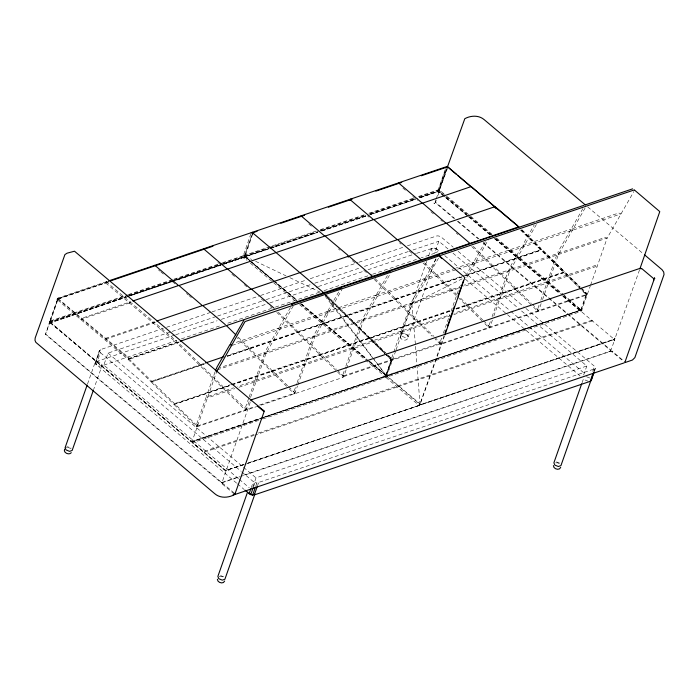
<?xml version="1.0" encoding="UTF-8"?>
<svg xmlns="http://www.w3.org/2000/svg" width="699" height="699" viewBox="0 0 699 699"><rect width="100%" height="100%" fill="white"/><g stroke="black" fill="none" stroke-linecap="round" stroke-linejoin="round"><path stroke-width="0.52" stroke-dasharray="3.5 2.62" d="M57.799 298.202L57.781 298.744L58.061 298.036L107.655 281.26M236.646 483.158L95.213 363.506L99.468 350.374L100.438 349.64L165.549 327.621M95.213 363.506L99.468 350.374M385.472 376.394L386.084 375.38L373.913 359.566M108.616 281.505L57.764 298.77L49.524 322.064L191.517 441.934L385.586 376.499L386.197 375.485L373.449 358.613M391.405 361.06L390.54 359.548L390.951 360.16L385.769 376.053L386.084 375.564M395.713 350.889L386.897 375.922L420.064 403.882L420.029 405.088L247.219 463.647M580.397 310.478L581.018 309.456M367.141 360.055L386.888 376.01L581.14 309.928L564.032 295.004M586.347 295.135L586.015 293.842M594.333 371.597L595.391 368.591L594.482 366.285L523.822 306.712M190.976 441.619L192.391 441.829L191.482 441.707L49.638 322.3L49.944 321.086L127.428 294.882M244.86 256.751L244.519 255.581L252.278 233.527M222.693 387.919L222.431 386.031L200.561 364.616L152.662 380.815L151.185 382.038L173.964 404.398L230.819 385.175M271.43 371.44L271.168 369.553L249.368 348.146L226.869 355.721M320.159 354.961L319.906 353.074L298.097 331.667L250.128 347.857L248.652 349.081L288.215 387.919M368.897 338.482L368.635 336.595L346.765 315.179L298.857 331.378L297.39 332.602M417.626 322.003L417.373 320.116L395.564 298.709L347.595 314.899L346.119 316.123L345.778 314.139L324.747 293.51M466.364 305.524L466.102 303.628L459.872 297.521M515.093 289.037L514.84 287.149L493.031 265.751L445.062 281.933L443.585 283.156M456.211 308.949L563.831 272.558L563.569 270.67L541.769 249.263L493.791 265.454L492.323 266.677M49.673 321.252L49.568 322.047M391.711 359.609L385.9 375.083L384.677 376.377L261.723 417.958M580.939 288.005L586.644 293.694C587.274 294.393 582.162 288.294 580.913 287.7M415.556 346.311L420.003 404.345L420.58 404.59L613.774 339.26L614.264 340.981L614.29 339.399L614.648 340.02L610.445 351.405L240.902 476.369M639.515 269.963L614.683 339.382L420.466 404.765L420.064 403.882L443.917 336.14M220.893 481.829L45.688 334.122L49.218 324.1L50.442 322.807L49.944 321.086L49.515 322.056L50.442 322.807L243.645 257.485L246.974 260.299M250.897 233.702L243.077 256.35L223.444 262.99M244.816 256.603L244.877 255.161L316.166 231.063M445.132 169.787L438.011 190.434L444.887 196.192M108.502 281.985L58.043 299.041L49.952 323.078M252.619 234.121L244.991 256.9M222.387 483.996L222.011 482.703M225.13 469.807L225.454 470.689L192.277 442.72M225.261 470.427L191.954 441.838L216.603 371.868M438.028 195.266L439.155 191.797L438.308 191.299L419.059 197.721M563.263 296.341L614.159 339.251L614.535 340.815M273.213 280.081L244.86 256.175L244.886 255.161L244.563 256.716L243.689 256.979L244.003 255.755L251.71 259.451M447.552 168.206L439.059 191.273L438.797 190.416L438.011 190.434L418.378 197.074M197.607 424.485L196.821 426.844L174.051 404.485L175.519 403.262L223.427 387.063L245.209 408.391M246.336 408.006L245.559 410.365L199.923 365.56L201.391 364.336L204.449 363.305M295.074 391.527L294.288 393.887L288.975 388.67M343.803 375.048L343.026 377.408L257.739 406.241M460.257 285.751L460.423 285.105M87.532 383.996L95.116 362.44L97.729 361.558L101.25 362.973L102.15 365.28L93.841 388.889M95.239 362.397L96.2 361.671L100.438 349.64M96.139 364.703L100.376 352.672L99.45 351.483M238.481 478.675L103.802 365.123L108.03 353.1L171.089 331.772M252.365 233.824L244.519 255.581M196.768 423.839L206.196 397.067L233.553 387.814M214.986 372.086L206.651 395.783L207.42 397.923L234.838 388.653M245.498 407.36L248.765 398.089M249.124 397.067L254.925 380.588L302.545 364.485L304.886 364.965L304.117 362.816L313.545 336.044L361.165 319.941L363.506 320.422L391.239 272.121M249.097 401.488L246.275 409.509L244.379 407.735M250.513 397.478L266.039 353.379L293.239 306.013M250.233 402.388L222.011 482.52L222.212 483.813M251.229 487.657L253.353 481.646L241.714 471.834M252.846 486.88L256.017 477.863L586.828 365.996L518.658 308.521M253.562 486.609L254.978 482.598L253.353 481.646M255.808 486.076L256.865 483.061L595.391 368.591M257.809 484.914L258.516 482.913M294.235 390.881L296.769 383.672M297.136 382.641L303.663 364.1L351.282 348.006L353.624 348.486L352.846 346.337L362.274 319.565L409.894 303.462L412.244 303.943L464.52 277.634M259.469 405.044L295.004 393.03L297.477 386.014M297.835 385.009L314.768 336.901L341.977 289.535M342.964 374.402L345.507 367.193M345.865 366.162L352.392 347.621L400.011 331.518L402.353 332.008L401.584 329.858L411.012 303.078L459.724 286.887M341.846 374.778L343.742 376.551L346.215 369.535M346.564 368.53L363.506 320.422L362.956 318.062L376.193 295.022L423.804 278.918L426.11 279.792L425.56 277.433L436.141 258.997M418.448 196.471L438.483 189.779L446.233 167.725M438.081 189.84L438.937 189.84L446.696 167.786M435.931 199.634L435.206 201.696L435.687 203.007L454.001 218.455M436.29 198.612L446.783 168.817M443.961 193.772L439.4 190.006L447.159 167.952M436.263 200.281L435.556 202.282L454.743 218.464M391.702 357.923L401.13 331.143L449.841 314.952M386.075 375.747L391.291 360.955M386.197 375.852L391.781 359.933M435.652 258.831L408.181 336.839L405.569 337.722L402.056 336.298L401.147 334L426.809 261.12M428.618 255.991L431.152 248.809L433.764 247.927L435.652 248.39L439.776 251.457M396.071 349.867L412.244 303.943L439.47 256.516M447.989 248.94L438.841 241.234L434.603 253.265L421.165 257.809M440.431 341.444L441.882 337.32M443.332 333.205L449.859 314.664M451.038 311.317L459.741 286.599M444.581 335.887L419.75 405.298L245.27 463.874M489.169 324.965L490.619 320.841M492.07 316.726L498.597 298.185L546.216 282.081L548.558 282.571L547.78 280.421L557.208 253.641L604.827 237.538L607.178 238.027L633.871 191.526M492.411 320.098L489.938 327.115L488.051 325.341M493.826 316.088L509.711 270.985L537.444 222.684M537.898 308.486L539.348 304.362M540.799 300.247L547.326 281.706L594.945 265.603L597.296 266.092L453.118 314.838M541.148 303.611L538.676 310.627L536.78 308.862M542.555 299.609L558.44 254.506L586.173 206.205M581.009 309.832L586.19 294.148M581.14 309.928L586.723 294.017M191.954 441.838L581.83 310.007L590.236 286.136M590.585 285.131L607.178 238.027L463 286.773M583.648 375.022L586.828 365.996M582.092 382.72L583.534 378.613M592.717 371.3L594.482 366.285M593.722 371.326L594.43 369.317M594.001 371.492L595.408 367.482M204.912 363.751L151.098 381.951L128.319 359.592L57.685 300.054L57.694 298.447M49.524 322.685L125.977 296.83L49.524 322.685L45.4 334.323L221.015 482.546L222.317 482.659L239.871 476.718M614.334 340.378L614.57 339.766L613.774 339.26L614.412 339.181M57.764 298.779L49.664 321.802L50.057 322.816L50.057 322.318L125.479 296.813M48.965 323.27L126.711 296.9M420.064 403.882L419.313 405.403M387.22 376.805L420.387 404.765L420.003 404.345L421.785 404.31L420.466 404.765M581.018 309.648L580.747 310.12L580.712 309.063M290.469 307.516L279.355 326.879L279.906 329.229L277.608 328.355L234.043 343.087M338.674 291.964L328.093 310.4L328.644 312.75L326.337 311.876L278.726 327.98L265.489 351.029L266.039 353.379L263.698 352.899L220.133 367.63M387.412 275.485L376.822 293.921L377.373 296.271L375.075 295.397L327.455 311.501L314.227 334.55L314.768 336.901L312.427 336.42L264.807 352.523L255.38 379.295L256.157 381.444L253.816 380.964L237.599 386.442M465.717 275.887L473.66 262.064L521.271 245.961L523.577 246.834L523.027 244.475L534.141 225.122M485.412 241.601L474.289 260.954L474.839 263.313L472.541 262.44L456.333 267.918M466.845 277.25L488.706 239.163M582.879 208.643L571.756 227.996L572.306 230.355L570.008 229.482L522.389 245.585L509.16 268.626L509.711 270.985L507.36 270.504L463.795 285.236M392.41 359.059L391.894 359.994L392.41 359.059L392.794 359.531L392.279 358.954L391.763 359.898L392.279 358.954L392.663 359.435M369.5 337.757L368.985 338.561L370.453 337.346L418.36 321.147L433.939 336.385M385.892 376.158L385.892 375.083L369.937 361.628M48.956 323.812L49.83 322.938M197.074 425.289L197.345 424.878L197.8 425.473L196.969 425.254M197.468 424.983L196.856 425.149L197.686 425.368M420.37 404.284L418.841 405.184L419.767 404.424L420.029 405.088L418.841 405.184M385.874 376.088L386.197 375.669L385.586 376.499M243.916 257.337L244.475 256.769M57.685 300.054L56.837 299.329L58.218 297.966M445.333 195.72L439.496 190.801L416.884 198.892M614.447 339.146L614.998 337.966L614.604 339.347L420.658 404.931L420.195 404.607M50.057 322.318L50.442 322.807M222.78 388.006L224.257 386.783L230.373 384.712M271.518 371.527L272.986 370.304L320.893 354.105L336.472 369.343M320.247 355.048L321.723 353.825L369.622 337.626L385.201 352.864M394.856 299.635L396.324 298.421L444.232 282.221L456.762 294.462M417.714 322.082L419.19 320.867L451.799 309.832M466.451 305.603L467.919 304.38L515.827 288.189L531.406 303.418M515.18 289.124L516.657 287.901L564.556 271.701L580.144 286.94M585.945 294.017L585.474 293.624L586.146 293.938M106.947 281.479L105.575 282.85L56.837 299.329M130.879 301.653L129.498 303.025L129.009 300.989L106.178 281.749M154.689 321.732L153.317 323.104L152.819 321.068L130.11 301.916L82.141 318.141L80.769 319.504L131.534 302.335M580.519 310.574L581.175 309.753L580.843 309.159M57.44 299.198L57.982 299.504M178.525 341.89L177.057 343.113L105.575 282.85L108.616 281.819M58.908 298.744L58.253 298.735L129.464 358.229A1.267 0.603 -49.9 0 0 128.24 359.522A1.267 0.542 -45.5 0 1 129.533 358.299L129.656 358.404M614.307 339.102L613.827 339.382L614.465 339.295M191.089 441.724L260.692 418.308M299.556 304.615L385.149 376.604L385.035 376.001M128.459 294.532L172.889 279.513M173.92 279.163L221.443 263.086M222.474 262.737L243.138 255.755L244.86 256.175M320.299 229.665L364.721 214.637M368.854 213.239L414.315 197.869M49.882 321.68L127.367 295.476M128.398 295.127L172.828 280.107M173.859 279.757L222.413 263.34M244.816 255.764L268.582 247.726M269.613 247.376L316.105 231.657M320.238 230.259L365.691 214.89M369.823 213.492L414.245 198.464M129.612 295.415L170.932 281.435M175.065 280.046L222.588 263.969M223.619 263.628L243.689 256.979M245.017 256.393L268.774 248.355M269.805 248.005L318.36 231.587M319.391 231.238L365.883 215.519M370.016 214.121L415.468 198.743M419.601 197.354L438.623 191.063M269.272 248.381L222.055 264.344L242.719 257.354L243.829 257.337L244.152 258.184A1.267 0.69 19.4 0 0 242.431 257.765L221.766 264.755M270.303 248.031L317.827 231.963M321.951 230.565L366.381 215.537M370.505 214.139L414.935 199.119M127.751 296.551L172.172 281.531M173.203 281.181L220.735 265.104M268.975 248.792L244.187 257.171A1.267 0.69 19.4 0 0 244.161 258.184L244.912 256.664L269.159 248.853M270.181 248.503L317.713 232.435M321.837 231.028L367.298 215.668M368.329 215.309L415.861 199.25M155.344 322.414L104.579 339.583L105.96 338.211L153.92 321.994L176.637 341.138L177.057 343.113L199.835 365.472L199.573 363.585L177.695 342.178L129.796 358.369L128.319 359.592L179.084 342.431M166.58 327.272L211.028 312.243M212.059 311.894L259.609 295.817M260.64 295.467L306.118 280.089M310.251 278.691L357.801 262.614M358.832 262.265L403.271 247.236M407.412 245.838L436.351 236.052A3.801 2.071 19.4 0 1 441.515 237.319L453.153 247.131M172.129 331.422L216.576 316.394M217.616 316.044L265.166 299.967M266.197 299.618L310.653 284.58M314.786 283.182L360.273 267.804M364.406 266.406L408.863 251.369M412.995 249.971L438.841 241.234M96.2 361.671L174.75 335.109M175.79 334.76L217.127 320.771M221.26 319.373L268.809 303.296M269.84 302.947L317.39 286.87M318.421 286.52L363.899 271.142M368.032 269.744L415.573 253.667M416.613 253.318L433.764 247.927L437.277 249.342L438.177 251.649L435.573 252.531L432.052 251.107L431.152 248.809M102.15 365.28L99.538 366.162L96.025 364.738L95.116 362.44M103.802 365.123L177.197 340.308M181.329 338.91L221.644 325.271M227.848 323.174L271.273 308.495M275.406 307.097L319.854 292.068M323.995 290.67L371.545 274.585M372.576 274.235L420.134 258.158M58.043 299.041L128.747 358.657L179.285 341.566M455.32 268.267L424.922 278.543L411.694 301.584L415.468 345.227M232.19 345.367L456.569 269.491M457.583 269.15L621.044 213.877L618.746 213.003L571.127 229.106L557.889 252.147L558.44 254.506L556.098 254.017L508.479 270.12L499.051 296.9L499.829 299.05L497.478 298.56L453.913 313.292M227.245 356.202L461.777 276.891M465.84 275.52L540.974 250.111L540.711 248.224L519.68 227.586M151.185 382.038L203.977 364.188M227.332 356.289L461.864 276.979M465.927 275.607L541.052 250.198M217.302 369.858L460.973 287.464M231.386 384.371L272.156 370.584L287.735 385.822M455.879 308.46L467.159 304.677L482.677 319.897M231.832 384.826L452.148 310.33M174.051 404.485L230.906 385.254M231.919 384.913L452.236 310.408M456.298 309.037L563.918 272.645L586.688 295.004L440.492 344.45L435.18 339.225M238.901 387.281L451.091 315.529M65.121 447.631L67.733 446.748L71.246 448.164M401.147 334L403.76 333.117L407.272 334.533L408.181 336.839M343.576 375.861L391.728 359.574L386.005 353.93M434.717 337.145L440.457 343.095L392.314 359.373L370.086 337.556M197.537 425.988L255.415 406.416M343.742 376.551L587.405 294.148L585.517 292.383M196.821 426.844L256.725 406.591M262.623 417.513L191.456 441.724M263.654 417.163L384.651 376.394M369.037 361.383L386.416 375.791L579.637 310.452L385.909 375.704L387.325 375.905L386.416 375.791L369.64 361.628M192.155 442.004A1.267 0.603 -49.9 0 0 192.671 442.712L261.889 419.304M262.92 418.954L385.865 377.381A1.267 0.612 -49.9 0 0 387.089 376.088A1.267 0.612 -49.9 0 0 387.604 376.796L580.799 311.466A1.267 0.603 -49.9 0 0 582.022 310.164L581.83 310.007M254.052 434.49L203.514 451.58A1.267 0.603 -49.9 0 0 204.029 452.288L254.654 435.171M258.176 433.1L593.381 319.74A1.267 0.603 -49.9 0 1 592.158 321.042L398.963 386.372A1.267 0.612 -49.9 0 1 398.447 385.665A1.267 0.612 -49.9 0 1 397.224 386.958L255.685 434.822M244.239 464.223L225.157 470.794L226.022 471.004L225.646 470.514L246.188 463.996M243.401 464.739L225.436 470.602M247.533 463.341L419.671 405.263L419.321 404.896M222.614 482.249L239.128 476.666M243.252 475.268L610.734 351.003M273.108 247.394L317.529 232.374M321.662 230.976L366.084 215.956M370.217 214.558L415.678 199.198M419.811 197.8L437.373 191.858L439.086 192.26M312.427 336.42L313.519 336.333M263.698 352.899L264.79 352.812M253.816 380.964L254.908 380.876M409.894 303.462L410.986 303.375M361.165 319.941L362.257 319.854M400.011 331.518L401.104 331.431M351.282 348.006L352.375 347.91M302.545 364.485L303.637 364.389M192.277 441.724L191.386 441.847M387.202 375.809L385.909 375.704M437.67 191.439L439.147 191.797M219.137 576.544L221.723 576.474L223.811 577.496M375.075 295.397L376.184 295.476M326.337 311.876L327.447 311.955M277.608 328.355L278.709 328.443M555.644 462.834L557.75 462.843L560.065 464.119M423.804 278.918L424.913 278.997M386.949 375.45L387.499 375.407L385.778 374.979L387.63 375.503L385.909 375.083L386.451 375.398M192.015 441.375L192.566 441.322L190.844 440.903L49.577 321.505L49.926 322.099M391.195 359.863L390.662 359.653L391.414 360.693M45.819 334.838L45.688 334.69M221.015 482.546L221.88 482.764M243.138 255.755L244.003 255.755M67.497 447.264L70.721 448.435M438.483 189.779L439.409 190.006M420.606 404.205L421.235 404.363M191.386 441.218L192.679 441.427L190.958 441.008M254.978 482.598L256.865 483.061M391.082 359.758L325.489 295.878M586.505 376.7L590.026 378.124L588.357 376.717M588.313 381.313L584.801 379.889L584.198 378.351M556.509 461.89L560.021 463.315M220.482 575.522L223.995 576.946M245.375 256.882L297.092 300.474M420.58 404.59L421.051 404.817M243.165 257.249L243.636 257.477L243.261 256.979M255.624 261.321L285.978 275.825M289.893 277.695L320.238 292.199M438.937 189.84L439.802 190.259M438.806 190.416L439.496 190.801M612.036 351.064L612.132 352.2L612.036 351.064L624.792 361.82M190.844 440.903L191.5 441.322M225.261 470.523L225.821 470.593L192.671 442.712M587.719 206.93L642.792 253.361M447.299 196.585L469.815 215.563M470.645 216.271L492.323 234.549M496.491 238.062L563.202 294.296M446.172 196.419L467.019 213.999M470.348 216.812L492.035 235.082M496.203 238.604L562.905 294.838M563.744 295.537L580.537 309.701M445.726 196.9L468.234 215.877M469.073 216.576L490.75 234.855M494.918 238.376L562.459 295.319M563.298 296.018L579.969 310.076M468.155 216.157L438.098 191.325L467.771 216.166M468.985 216.856L490.681 235.144M494.848 238.665L559.925 293.528M468.61 216.865L490.287 235.144M494.455 238.656L559.497 293.484M562.835 296.297L579.506 310.356M458.081 221.277L478.937 238.857M483.114 242.378L610.76 349.989M457.338 221.26L478.151 238.813M483.149 243.025L548.095 297.791M548.933 298.49L623.036 360.981M402.921 188.145L405.403 190.233M412.829 196.489L417.775 200.665M430.933 211.762L433.397 213.842M440.789 220.071L442.432 221.452M456.36 233.195L457.994 234.576M458.142 251.334L522.983 306.005M452.978 253.152L517.819 307.822M444.791 255.677L509.894 310.566M510.724 311.273L585.019 373.904M465.368 279.198L580.1 375.922M367.394 215.755L369.046 217.144M399.444 242.771L401.077 244.152M409.264 251.055L412.541 253.816M308.757 223.89L312.06 226.668M338.395 248.87L340.037 250.259M352.34 260.631L355.616 263.392M363.803 270.295L367.08 273.056M274.043 280.78L297.39 300.465M301.557 303.978L366.599 358.814M301.26 303.986L366.302 358.814M250.635 261.557L244.51 256.122M251.474 262.265L296.498 300.221M300.666 303.742L368.207 360.675M244.563 256.716L296.691 300.483M300.43 303.82L366.302 359.347M250.312 263.112L294.55 300.395M385.865 377.381L419.033 405.341M217.896 262.413L221.19 265.192M231.893 274.218L235.179 276.987M244.213 284.607L248.32 288.067M261.426 299.111L263.881 301.182M270.434 306.704L272.068 308.084M158.428 269.849L160.08 271.238M160.91 271.937L163.383 274.025M172.461 281.671L175.764 284.458M186.45 293.466L188.092 294.856M188.913 295.546L191.377 297.617M108.03 353.1L242.719 466.652M243.549 467.351L256.017 477.863M100.376 352.672L240.884 471.126M239.311 479.374L249.29 487.788M237.477 483.857L244.126 489.466M222.168 482.904L234.925 493.66M234.383 494.158L222.474 484.127L221.95 482.913M441.209 343.593L439.313 341.82M392.471 360.072L390.584 358.299M295.004 393.03L293.117 391.257M521.734 229.875L580.161 287.245M521.122 230.05L585.945 294.218L585.858 293.606M520.467 229.988L563.831 272.558M473.284 246.363L491.974 264.703L492.236 266.59M532.184 304.187L537.61 309.517L537.959 311.483L532.647 306.267M471.738 246.476L531.887 305.524M424.555 262.841L443.245 281.181L443.507 283.069M483.446 320.666L488.881 325.996L489.221 327.962L483.909 322.746M423 262.955L457.251 296.577M458.011 297.32L483.149 322.003M375.04 278.552L394.507 297.66L394.769 299.548M374.271 279.434L432.139 336.245M388.312 355.905L391.414 358.954M324.467 293.501L385.228 353.161M325.533 295.319L384.756 353.467M385.525 354.227L391.038 359.627M278.351 312.278L297.04 330.618L297.302 332.506M337.25 370.103L342.676 375.433M276.804 312.392L336.953 371.44M337.713 372.191L343.026 377.408M238.184 337.163L248.311 347.097L248.564 348.993L237.179 337.809M288.512 386.582L293.947 391.912M128.747 358.657L196.524 425.202M325.149 296.175L373.257 358.709M324.336 293.606L372.803 357.748M614.281 339.67L614.561 340.238M586.662 293.659L586.688 295.004M440.457 343.095L440.492 344.45M400.309 336.525C400.221 340.492 407.639 341.89 407.963 337.32C408.05 333.353 400.632 331.955 400.309 336.525M580.266 310.478L579.611 310.461L580.266 310.478M610.192 351.3L609.537 351.291L610.192 351.3M581.149 309.744L580.878 310.216L581.149 309.744M434.813 203.295L433.957 203.086L434.813 203.295M171.438 281.461L127.008 296.49L171.438 281.461M221.024 264.694L172.47 281.112L221.024 264.694M392.751 359.845L391.842 359.566L392.751 359.845M197.817 425.761L196.908 425.481L197.817 425.761"/><path stroke-width="1.05" d="M217.372 579.226C217.214 582.66 223.497 584.565 224.667 581.018M553.398 465.595C553.25 469.029 559.523 470.934 560.694 467.386M244.956 490.165L250.74 494.63L254.279 494.936L590.192 381.348L591.153 380.614L593.643 372.488M641.577 268.739L640.703 268.722M64.631 449.151C62.875 452.716 69.131 455.512 71.289 452.707M87.165 385.018L65.121 447.631L66.021 449.929L69.542 451.353L72.146 450.471L93.474 389.911M215.353 371.064L216.078 369.002M216.603 371.868L245.043 321.557L439.103 255.939M247.507 492.245L217.87 576.404L218.77 578.711L222.291 580.135L224.895 579.253L254.899 494.062M249.115 493.669L250.88 488.662M250.74 494.63L253.213 487.614M252.627 495.093L255.45 487.072M254.279 494.936L257.45 485.919M447.15 167.795L464.809 118.681C470.873 115.422 478.806 114.994 484.241 119.695L585.212 204.816M445.001 333.065L446.084 329.98M447.535 325.874L454.402 306.38M458.011 296.114L463.437 280.718M444.94 334.856L464.852 277.52L439.461 255.904M581.725 383.742L553.896 462.773L554.805 465.08L558.318 466.504L560.93 465.621L590.926 380.431M590.192 381.348L593.014 373.327M591.153 380.614L593.975 372.602M639.873 268.94L659.786 211.605L634.412 189.988M624.941 362.204L653.88 280.019M234.925 494.158L264.047 411.772M252.619 234.121L252.977 233.125L251.256 232.706M229.988 344.458L216.76 367.508L216.681 368.591M243.855 320.308L230.626 343.358L231.177 345.708M439.977 255.642L439.47 256.516L441.978 258.63M349.238 200.447L350.618 199.084M179.259 285.428L227.577 268.958L250.644 288.739M227.996 268.949L276.245 252.496M203.077 305.498L251.387 289.037L274.104 308.18M325.463 235.982L373.782 219.521L396.849 239.294M251.806 289.019L300.063 272.575M374.192 219.503L422.511 203.042L445.578 222.815M422.93 203.025L471.248 186.563L494.315 206.336M349.273 256.061L397.591 239.6L420.658 259.373M398.011 239.582L446.329 223.121L469.396 242.894M446.74 223.103L495.058 206.642L517.767 225.786M373.091 276.192L421.436 259.783M421.829 259.713L470.174 243.304M470.558 243.226L518.833 226.817M108.983 280.797L252.313 232.321M252.994 232.112L447.246 166.406M110.687 280.815L212.968 246.223M253.964 232.356L257.075 231.317M280.823 223.278L304.598 215.24M328.347 207.201L352.121 199.171M375.87 191.133L401.715 182.404M421.331 175.764L445.106 167.734M132.915 300.972L178.839 285.437L201.915 305.218M277.075 252.217L325.044 236L347.752 255.144L348.251 257.18M156.733 321.042L202.658 305.515L225.366 324.659M300.893 272.295L348.862 256.079L371.929 275.852M180.202 341.217L323.681 292.732L252.977 233.125M324.729 292.453L372.707 276.262M292.593 303.829L341.313 287.805L340.212 287.726M341.322 287.35L390.051 271.326L388.941 271.247M390.059 270.871L438.78 254.847L437.679 254.768M438.789 254.392L486.408 238.289M487.526 237.913L535.146 221.81M536.255 221.434L583.875 205.331M584.993 204.956L632.612 188.852M440.842 255.345L634.037 190.014M205.471 362.956L223.811 356.752M251.614 399.714L640.616 268.171M234.541 494.604C228.39 497.915 220.299 498.518 214.759 493.712L35.859 342.353L34.994 340.361L35.177 337.984L64.928 254.576L67.113 253.169L74.505 251.212L263.514 410.549M235.283 494.368L624.286 362.825M625.395 362.432L632.429 360.029L634.875 357.608L664.033 274.532L663.701 272.06L662.11 269.753L644.461 254.768M398.517 182.885L421.768 202.745M349.78 199.364L373.03 219.224M301.051 215.842L324.301 235.703M203.584 248.809L226.834 268.661M154.846 265.288L178.096 285.14M234.322 493.8L235.196 493.817L234.541 494.176M446.137 167.384L446.871 167.376M251.657 232.645L252.584 232.872M447.229 167.358L446.582 167.279L447.054 167.498M248.774 493.52L252.287 494.944M263.864 411.475L263.759 410.348L263.864 411.475L257.485 406.093M641.516 268.381L653.416 278.42M447.316 166.388L470.506 186.257M448.741 167.909L456.229 174.217M457.897 175.624L518.614 226.817M493.913 206.677L496.395 208.774M322.772 293.003A1.267 0.612 -49.7 0 1 323.349 293.248A1.267 0.542 -45.5 0 0 322.851 293.073L322.728 292.968A1.267 0.542 -45.5 0 1 323.27 293.178A1.267 0.612 -49.7 0 0 322.658 292.898M226.502 325.699L235.851 334.873M518.335 227.358A1.267 0.542 -45.5 0 0 517.793 227.149L517.592 226.983A1.267 0.603 -49.9 0 1 518.108 227.691A1.267 0.542 -45.5 0 0 517.662 227.044A1.267 0.603 -49.9 0 1 518.3 227.324M324.109 292.75A1.267 0.542 -45.5 0 1 324.598 292.479L324.397 292.304A1.267 0.603 -50 0 0 323.917 292.593A1.267 0.542 -45.5 0 1 324.467 292.374A1.267 0.603 -50 0 0 324.039 292.689M252.732 232.278L252.715 232.828L252.732 232.278M653.513 278.543L653.888 279.836L653.513 278.543M251.605 400.16L251.107 400.719L251.605 400.16M233.973 494.647L233.283 494.595L233.973 494.647M654.526 277.984L654.692 278.517L654.526 277.984M292.007 304.126L291.474 304.205L292.584 304.292L292.007 304.126M447.054 166.781L446.591 166.729L447.517 166.956L447.054 166.781"/></g></svg>
